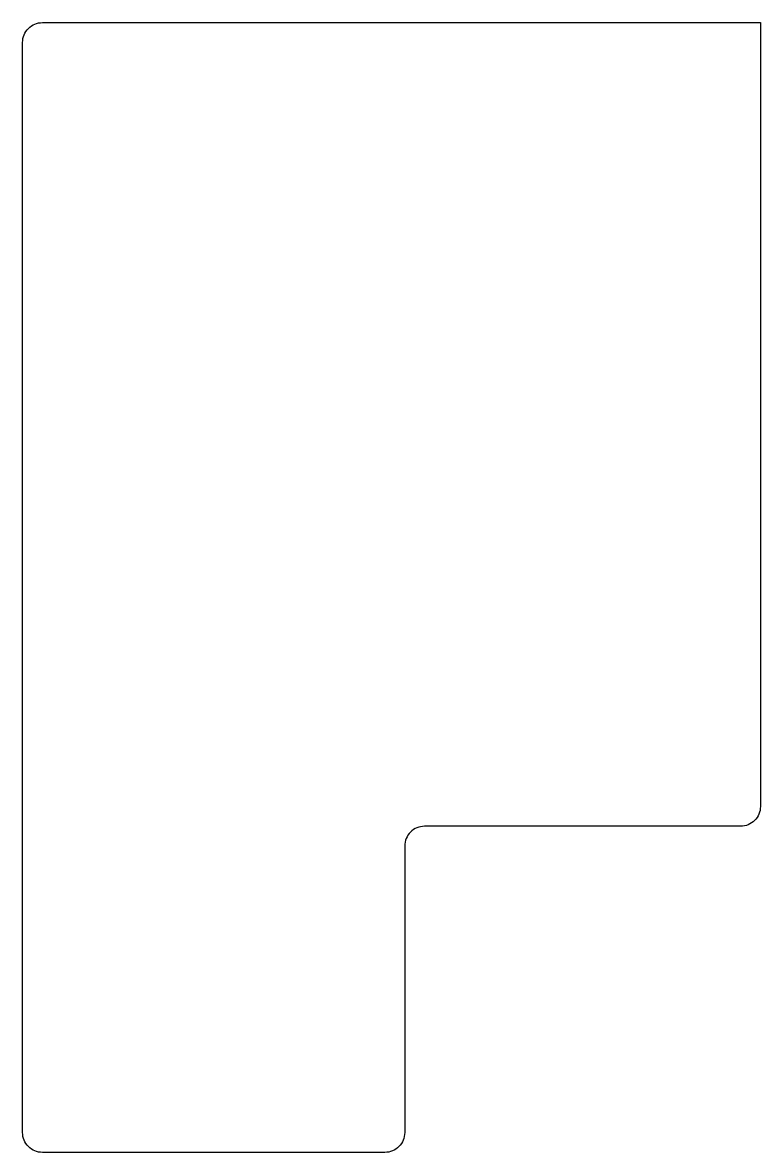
# Model space of a CAD drawing. Extents: x -56 to 56, y -110 to 61.
import ezdxf

# ---------------------------------------------------------------- set-up
doc = ezdxf.new("R2010")
doc.units = 0

msp = doc.modelspace()

# ---------------------------------------------------------------- linework, layer by layer
at = {"layer": '1'}
msp.add_lwpolyline([(56, 61), (56, -58, -0.414214), (53, -61), (5, -61, 0.414214), (2, -64), (2, -107.5, -0.414214), (-1, -110.5), (-53, -110.5, -0.414214), (-56, -107.5), (-56, 58, -0.414214), (-53, 61)], format="xyb", close=True, dxfattribs=at)

doc.saveas('drawing.dxf')
